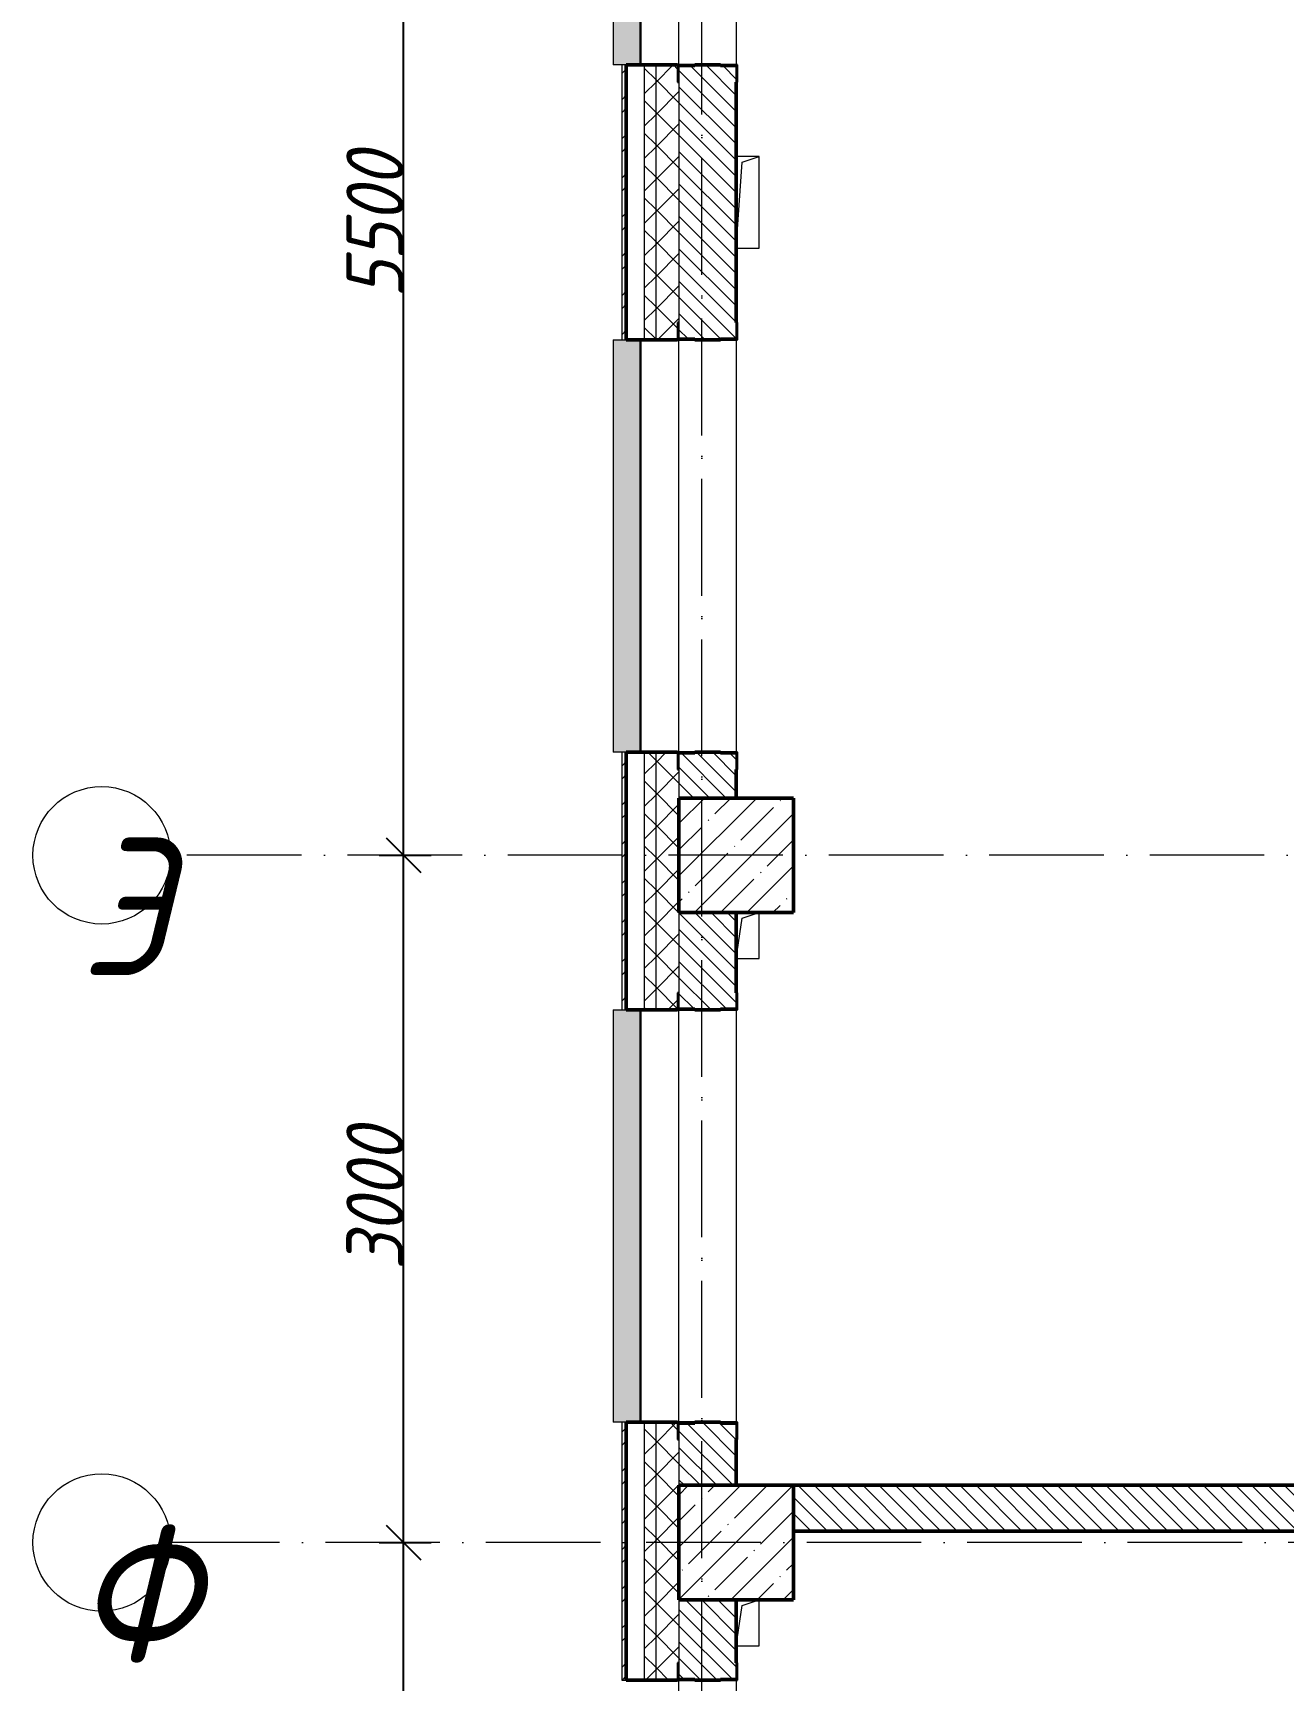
# Model space of a CAD drawing. Header units: millimetres. Extents: x -12989 to 629078, y -109036 to 555275.
# Drawn here: x 507745 to 513199, y 300773 to 307962 of the extents above; entities that cross this region are included whole.
import ezdxf

# ---------------------------------------------------------------- set-up
doc = ezdxf.new("R2010")
doc.units = ezdxf.units.MM
doc.linetypes.add('50_200_ШТРИХ_1Т_ш5_п1_п1_', pattern=[700, 500, -100, 0, -100])
for name, color, linetype, lineweight in [('A-____-____-DIMS', 7, 'Continuous', 9), ('A-GENM-____-MCUT', 7, 'Continuous', 25), ('A-GENM-____-OTLN', 7, 'Continuous', 9), ('A-GENM-____-OTLN-1', 7, 'Continuous', 25), ('A-GLAZ-____-OTLN', 7, 'Continuous', 9), ('A-WALL-____-MCUT-2', 7, 'Continuous', 50), ('A-WALL-____-MCUT-3', 7, 'Continuous', 9), ('A-WALL-____-OTLN', 7, 'Continuous', 9), ('A-WALL-____-PATT-1', 7, 'Continuous', 9), ('A-WALL-FNSH-MCUT-1', 7, 'Continuous', 9), ('S-COLS-____-MCUT', 7, 'Continuous', 50), ('S-COLS-____-OTLN', 7, 'Continuous', 9), ('S-GRID-____-IDEN', 7, 'Continuous', 9), ('S-GRID-____-OTLN-1', 7, '50_200_ШТРИХ_1Т_ш5_п1_п1_', 9)]:
    doc.layers.add(name, color=color, linetype=linetype, lineweight=lineweight)
doc.layers.add('A-GLAZ-____-OTLN-1', color=7, linetype='Continuous', lineweight=9, true_color=0xc0c0c0)
doc.layers.add('Оси-3', color=7, linetype='50_200_ШТРИХ_1Т_ш5_п1_п1_', lineweight=9, true_color=0xaaaaaa)
doc.styles.add('ISOCPEUR_I', font='isocpeui.ttf', dxfattribs={"width": 0.9, "height": 2.5})
doc.styles.add('ISOCPEUR_I_9', font='isocpeui.ttf', dxfattribs={"width": 0.9, "height": 250})
doc.dimstyles.new('ISO-2_5_0_9К_БОЛЬШОЙ_ОСИ', dxfattribs={"dimscale": 304.8, "dimtxt": 248.995294, "dimasz": 0.492126, "dimexe": 0.393701, "dimexo": 0, "dimgap": 0, "dimtad": 1, "dimdec": 0, "dimzin": 0, "dimdsep": 46, "dimtxsty": 'ISOCPEUR_I_9', "dimblk1": 'OBLIQUE', "dimblk2": 'OBLIQUE', "dimsah": 1, "dimcen": 0.09, "dimdle": 0.393701, "dimazin": 0, "dimtfac": 1, "dimtdec": 4, "dimtix": 1, "dimtmove": 0, "dimatfit": 3, "dimfxl": 1, "dimtvp": 1, "dimtolj": 1, "dimtzin": 0, "dimarcsym": 2})
pattern_1 = [(135, (513013.31, 265891.49), (-35.35534, -35.35534), [])]
pattern_2 = [(45, (513013.31, 265891.49), (-70.71068, 70.71068), []), (135, (513013.31, 265891.49), (-70.71068, -70.71068), [])]

# ---------------------------------------------------------------- blocks, each defined once
blk = doc.blocks.new('BSC_Колонна _Прямоугольная - 500х500-V55-АР1_План отверстий 1 этажа в осях 1-64_А-ГГ')
at = {"layer": 'S-COLS-____-OTLN'}
h = blk.add_hatch(dxfattribs=at)
h.set_pattern_fill('FP_87', color=256, style=0, pattern_type=2)
h.set_pattern_definition([(45, (2200, -35481.04), (-114.04925, 114.04925), []), (45, (2314.05, -35481.04), (-114.04925, 114.04925), [201.613, -40.323, 3.353, -36.97])])
h.paths.add_polyline_path([(-250, -250), (250, -250), (250, 250), (-250, 250)], flags=0)
at = {"layer": 'S-COLS-____-MCUT'}
for p, q in [((250, 250), (-250, 250)), ((-250, 250), (-250, -250)), ((250, -250), (250, 250)), ((-250, -250), (250, -250))]:
    blk.add_line(p, q, dxfattribs=at)
blk = doc.blocks.new('BSC_Колонна _Прямоугольная - 500х500-V110-АР1_План отверстий 1 этажа в осях 1-64_А-ГГ')
at = {"layer": 'S-COLS-____-OTLN'}
h = blk.add_hatch(dxfattribs=at)
h.set_pattern_fill('FP_142', color=256, style=0, pattern_type=2)
h.set_pattern_definition([(45, (2200, -38481.04), (-114.04925, 114.04925), []), (45, (2314.05, -38481.04), (-114.04925, 114.04925), [201.613, -40.323, 3.353, -36.97])])
h.paths.add_polyline_path([(-250, -250), (250, -250), (250, 250), (-250, 250), (-250, 93.2)], flags=0)
at = {"layer": 'S-COLS-____-MCUT'}
for p, q in [((250, 250), (-250, 250)), ((-250, 250), (-250, -250)), ((250, -250), (250, 250)), ((-250, -250), (250, -250))]:
    blk.add_line(p, q, dxfattribs=at)
blk = doc.blocks.new('Фахверк_СКБ_Уголок - 250_2700-27497298-АР1_План отверстий 1 этажа в осях 1-64_А-ГГ')
at = {"layer": 'A-GENM-____-MCUT'}
for p, q in [((200, 181), (125, 181)), ((125, 181), (125, 106)), ((131, 106), (131, 175)), ((131, 175), (200, 175)), ((200, 175), (200, 181)), ((125, 106), (131, 106)), ((131, -6), (125, -6)), ((125, -6), (125, -81)), ((131, -75), (131, -6)), ((125, -81), (200, -81)), ((200, -75), (131, -75)), ((200, -81), (200, -75))]:
    blk.add_line(p, q, dxfattribs=at)
blk = doc.blocks.new('AR_Отверстие прямоугольное _в плите_ - AR_Отверстие прямоугольное _в плите_-30511813-АР1_План отверстий 1 этажа в осях 1-64_А-ГГ')
at = {"layer": 'A-GENM-____-OTLN'}
for p, q in [((-50, -100), (-25, 75)), ((-25, 75), (50, 100)), ((50, -100), (50, 100)), ((-50, -100), (50, -100))]:
    blk.add_line(p, q, dxfattribs=at)
blk = doc.blocks.new('AR_Отверстие прямоугольное _в плите_ - AR_Отверстие прямоугольное _в плите_-V193-АР1_План отверстий 1 этажа в осях 1-64_А-ГГ')
at = {"layer": 'A-GENM-____-OTLN'}
for p, q in [((50, 200), (-50, 200)), ((-50, -200), (-25, 175)), ((-25, 175), (50, 200)), ((50, -200), (50, 200)), ((-50, -200), (50, -200))]:
    blk.add_line(p, q, dxfattribs=at)
blk = doc.blocks.new('Отлив_СКБ - Отлив витража_120_НВФ-31885689-АР1_План отверстий 1 этажа в осях 1-64_А-ГГ')
at = {"layer": 'A-GLAZ-____-OTLN-1'}
for points in [[(1800, 2), (1800, 120), (0, 120), (0, 2), (1264.5, 2)], [(1264.5, 0), (1800, 0), (1800, 2), (0, 2), (0, 0)]]:
    blk.add_hatch(color=256, dxfattribs=at).paths.add_polyline_path(points, flags=0)
at = {"layer": 'A-GLAZ-____-OTLN'}
for p, q in [((0, 83), (0, 120)), ((1800, 120), (0, 120)), ((1800, 120), (1800, 83)), ((0, 2), (1800, 2)), ((1800, 0), (0, 0))]:
    blk.add_line(p, q, dxfattribs=at)
blk = doc.blocks.new('Ось сетки - Круг_Ø6_00__ISO-2_5_0_9K_-25732049-АР1_План отверстий 1 этажа в осях 1-64_А-ГГ')
at = {"layer": 'S-GRID-____-IDEN'}
blk.add_circle((0, 0), 3, dxfattribs=at)
blk = doc.blocks.new('_Oblique')
at = {"color": 0, "linetype": 'ByBlock', "lineweight": -2}
blk.add_line((-0.5, -0.5), (0.5, 0.5), dxfattribs=at)
blk = doc.blocks.new('*D5721')
at = {"layer": 'A-____-____-DIMS', "color": 0, "lineweight": -2, "transparency": 16777216}
for p, q in [((509361.9, 298252.5), (509361.9, 301492.5)), ((509255.8, 301372.5), (509481.9, 301372.5)), ((509255.8, 298372.5), (509481.9, 298372.5))]:
    blk.add_line(p, q, dxfattribs=at)
at = {"layer": 'Defpoints', "color": 0, "transparency": 16777216}
for p in [(509255.8, 301372.5), (509361.9, 301372.5), (509255.8, 298372.5)]:
    blk.add_point(p, dxfattribs=at)
at = {"layer": 'A-____-____-DIMS', "color": 0, "lineweight": -2, "transparency": 16777216, "xscale": 150, "yscale": 150, "zscale": 150}
for p, rotation in [((509361.9, 301372.5), 90), ((509361.9, 298372.5), 270)]:
    blk.add_blockref('_Oblique', p, dxfattribs=dict(at, rotation=rotation))
at = {"layer": 'A-____-____-DIMS', "color": 0, "transparency": 16777216, "insert": (509236.9, 299872.5), "char_height": 250, "width": 758.478, "attachment_point": 5, "rotation": 90, "style": 'ISOCPEUR_I_9'}
blk.add_mtext('\\A1;3000', dxfattribs=at)
blk = doc.blocks.new('*D5722')
at = {"layer": 'A-____-____-DIMS', "color": 0, "lineweight": -2, "transparency": 16777216}
for p, q in [((509361.9, 301252.5), (509361.9, 304492.5)), ((509255.8, 304372.5), (509481.9, 304372.5)), ((509255.8, 301372.5), (509481.9, 301372.5))]:
    blk.add_line(p, q, dxfattribs=at)
at = {"layer": 'Defpoints', "color": 0, "transparency": 16777216}
for p in [(509255.8, 304372.5), (509361.9, 304372.5), (509255.8, 301372.5)]:
    blk.add_point(p, dxfattribs=at)
at = {"layer": 'A-____-____-DIMS', "color": 0, "lineweight": -2, "transparency": 16777216, "xscale": 150, "yscale": 150, "zscale": 150}
for p, rotation in [((509361.9, 304372.5), 90), ((509361.9, 301372.5), 270)]:
    blk.add_blockref('_Oblique', p, dxfattribs=dict(at, rotation=rotation))
at = {"layer": 'A-____-____-DIMS', "color": 0, "transparency": 16777216, "insert": (509236.9, 302872.5), "char_height": 250, "width": 758.478, "attachment_point": 5, "rotation": 90, "style": 'ISOCPEUR_I_9'}
blk.add_mtext('\\A1;3000', dxfattribs=at)
blk = doc.blocks.new('*D5723')
at = {"layer": 'A-____-____-DIMS', "color": 0, "lineweight": -2, "transparency": 16777216}
for p, q in [((509361.9, 304252.5), (509361.9, 309992.5)), ((509255.8, 309872.5), (509481.9, 309872.5)), ((509255.8, 304372.5), (509481.9, 304372.5))]:
    blk.add_line(p, q, dxfattribs=at)
at = {"layer": 'Defpoints', "color": 0, "transparency": 16777216}
for p in [(509255.8, 309872.5), (509361.9, 309872.5), (509255.8, 304372.5)]:
    blk.add_point(p, dxfattribs=at)
at = {"layer": 'A-____-____-DIMS', "color": 0, "lineweight": -2, "transparency": 16777216, "xscale": 150, "yscale": 150, "zscale": 150}
for p, rotation in [((509361.9, 309872.5), 90), ((509361.9, 304372.5), 270)]:
    blk.add_blockref('_Oblique', p, dxfattribs=dict(at, rotation=rotation))
at = {"layer": 'A-____-____-DIMS', "color": 0, "transparency": 16777216, "insert": (509236.9, 307122.5), "char_height": 250, "width": 758.478, "attachment_point": 5, "rotation": 90, "style": 'ISOCPEUR_I_9'}
blk.add_mtext('\\A1;5500', dxfattribs=at)

msp = doc.modelspace()

# ---------------------------------------------------------------- hatches: boundary and pattern name
at = {"layer": 'A-WALL-____-PATT-1'}
h = msp.add_hatch(dxfattribs=at)
h.set_pattern_fill('FP_3', color=256, style=0, pattern_type=2)
h.set_pattern_definition([(45, (513013.31, 265891.49), (-85.5366, 85.5366), []), (45, (513070.34, 265891.49), (-85.5366, 85.5366), [])])
h.paths.add_polyline_path([(510333.3109, 297872.5335), (510333.3109, 298972.5335), (510313.3109, 298972.5335), (510313.3109, 297872.5335)], flags=0)
h.paths.add_polyline_path([(510313.3109, 300772.5335), (510333.3109, 300772.5335), (510333.3109, 301897.5335), (510313.3109, 301897.5335), (510313.3109, 301025.7374)], flags=0)
h.paths.add_polyline_path([(510333.3109, 303697.5335), (510333.3109, 304822.5335), (510313.3109, 304822.5335), (510313.3109, 303697.5335)], flags=0)
h.paths.add_polyline_path([(510313.3109, 306622.5335), (510333.3109, 306622.5335), (510333.3109, 307822.5335), (510313.3109, 307822.5335)], flags=0)
h.paths.add_polyline_path([(510333.3109, 309622.5335), (510333.3109, 310822.5335), (510313.3109, 310822.5335), (510313.3109, 309622.5335)], flags=0)
h.paths.add_polyline_path([(510313.3109, 312622.5335), (510333.3109, 312622.5335), (510333.3109, 313872.5335), (510313.3109, 313872.5335), (510313.3109, 313065.6533)], flags=0)
h = msp.add_hatch(dxfattribs=at)
h.set_pattern_fill('FP_1', color=256, style=0, pattern_type=2)
h.set_pattern_definition(pattern_2)
h.paths.add_polyline_path([(510463.3109, 298122.5335), (510463.3109, 298972.5335), (510413.3109, 298972.5335), (510413.3109, 298122.5335)], flags=0)
h.paths.add_polyline_path([(510463.3109, 300772.5335), (510463.3109, 301897.5335), (510413.3109, 301897.5335), (510413.3109, 300772.5335)], flags=0)
h.paths.add_polyline_path([(510463.3109, 303697.5335), (510463.3109, 304822.5335), (510413.3109, 304822.5335), (510413.3109, 303697.5335)], flags=0)
h.paths.add_polyline_path([(510413.3109, 306622.5335), (510463.3109, 306622.5335), (510463.3109, 307822.5335), (510413.3109, 307822.5335), (510413.3109, 307045.6953)], flags=0)
h.paths.add_polyline_path([(510413.3109, 309622.5335), (510463.3109, 309622.5335), (510463.3109, 310822.5335), (510413.3109, 310822.5335), (510413.3109, 309625.6773)], flags=0)
h.paths.add_polyline_path([(510463.3109, 312622.5335), (510463.3109, 313722.5335), (510413.3109, 313722.5335), (510413.3109, 312622.5335)], flags=0)
h = msp.add_hatch(dxfattribs=at)
h.set_pattern_fill('FP_1', color=256, style=0, pattern_type=2)
h.set_pattern_definition(pattern_2)
h.paths.add_polyline_path([(510563.3109, 298122.5335), (510563.3109, 298897.5335), (510557.3109, 298897.5335), (510557.3109, 298972.5335), (510463.3109, 298972.5335), (510463.3109, 298122.5335)], flags=0)
h.paths.add_polyline_path([(510557.3109, 300772.5335), (510557.3109, 300847.5335), (510563.3109, 300847.5335), (510563.3109, 301822.5335), (510557.3109, 301822.5335), (510557.3109, 301897.5335), (510463.3109, 301897.5335), (510463.3109, 300772.5335)], flags=0)
h.paths.add_polyline_path([(510557.3109, 303697.5335), (510557.3109, 303772.5335), (510563.3109, 303772.5335), (510563.3109, 304747.5335), (510557.3109, 304747.5335), (510557.3109, 304822.5335), (510463.3109, 304822.5335), (510463.3109, 303697.5335)], flags=0)
h.paths.add_polyline_path([(510557.3109, 306622.5335), (510557.3109, 306697.5335), (510563.3109, 306697.5335), (510563.3109, 307747.5335), (510557.3109, 307747.5335), (510557.3109, 307822.5335), (510463.3109, 307822.5335), (510463.3109, 306622.5335)], flags=0)
h.paths.add_polyline_path([(510563.3109, 309622.5335), (510563.3109, 310747.5335), (510557.3109, 310747.5335), (510557.3109, 310822.5335), (510463.3109, 310822.5335), (510463.3109, 309622.5335)], flags=0)
h.paths.add_polyline_path([(510557.3109, 312622.5335), (510557.3109, 312697.5335), (510563.3109, 312697.5335), (510563.3109, 313622.5335), (510463.3109, 313622.5335), (510463.3109, 312622.5335)], flags=0)
h = msp.add_hatch(dxfattribs=at)
h.set_pattern_fill('FP_6', color=256, style=0, pattern_type=2)
h.set_pattern_definition(pattern_1)
h.paths.add_polyline_path([(510757.3109, 304622.5335), (510813.3109, 304622.5335), (510813.3109, 304816.5335), (510744.3109, 304816.5335), (510744.3109, 304822.5335), (510632.3109, 304822.5335), (510632.3109, 304816.5335), (510563.3109, 304816.5335), (510563.3109, 304622.5335)], flags=0)
h.paths.add_polyline_path([(510632.3109, 306622.5335), (510744.3109, 306622.5335), (510744.3109, 306628.5335), (510813.3109, 306628.5335), (510813.3109, 307816.5335), (510744.3109, 307816.5335), (510744.3109, 307822.5335), (510632.3109, 307822.5335), (510632.3109, 307816.5335), (510563.3109, 307816.5335), (510563.3109, 306628.5335), (510632.3109, 306628.5335)], flags=0)
h = msp.add_hatch(dxfattribs=at)
h.set_pattern_fill('FP_6', color=256, style=0, pattern_type=2)
h.set_pattern_definition(pattern_1)
h.paths.add_polyline_path([(510813.3109, 301622.5335), (510813.3109, 301891.5335), (510744.3109, 301891.5335), (510744.3109, 301897.5335), (510632.3109, 301897.5335), (510632.3109, 301891.5335), (510563.3109, 301891.5335), (510563.3109, 301622.5335)], flags=0)
h.paths.add_polyline_path([(510744.3109, 303697.5335), (510744.3109, 303703.5335), (510813.3109, 303703.5335), (510813.3109, 304122.5335), (510563.3109, 304122.5335), (510563.3109, 303703.5335), (510632.3109, 303703.5335), (510632.3109, 303697.5335)], flags=0)
h = msp.add_hatch(dxfattribs=at)
h.set_pattern_fill('FP_6', color=256, style=0, pattern_type=2)
h.set_pattern_definition(pattern_1)
h.paths.add_polyline_path([(518113.3109, 301422.5335), (518113.3109, 301622.5335), (517519.3109, 301622.5335), (517519.3109, 301553.5335), (517513.3109, 301553.5335), (517513.3109, 301491.5335), (517519.3109, 301491.5335), (517519.3109, 301422.5335), (517719.3109, 301422.5335)], flags=0)
h.paths.add_polyline_path([(516288.3109, 301422.5335), (516357.3109, 301422.5335), (516357.3109, 301491.5335), (516363.3109, 301491.5335), (516363.3109, 301553.5335), (516357.3109, 301553.5335), (516357.3109, 301622.5335), (514358.3109, 301622.5335), (514358.3109, 301553.5335), (514352.3109, 301553.5335), (514352.3109, 301622.5335), (511063.3109, 301622.5335), (511063.3109, 301422.5335), (514352.3109, 301422.5335), (514352.3109, 301491.5335), (514358.3109, 301491.5335), (514358.3109, 301422.5335), (514765.8251, 301422.5335)], flags=0)
h = msp.add_hatch(dxfattribs=at)
h.set_pattern_fill('FP_6', color=256, style=0, pattern_type=2)
h.set_pattern_definition(pattern_1)
h.paths.add_polyline_path([(510563.3109, 298622.5335), (510813.3109, 298622.5335), (510813.3109, 298966.5335), (510744.3109, 298966.5335), (510744.3109, 298972.5335), (510632.3109, 298972.5335), (510632.3109, 298966.5335), (510563.3109, 298966.5335), (510563.3109, 298897.5335)], flags=0)
h.paths.add_polyline_path([(510744.3109, 300772.5335), (510744.3109, 300778.5335), (510813.3109, 300778.5335), (510813.3109, 301122.5335), (510563.3109, 301122.5335), (510563.3109, 300778.5335), (510632.3109, 300778.5335), (510632.3109, 300772.5335)], flags=0)

# ---------------------------------------------------------------- linework, layer by layer
at = {"layer": 'A-WALL-____-MCUT-2'}
for p, q in [((510557.3109, 307822.5335), (510333.3109, 307822.5335)), ((510333.3109, 307822.5335), (510333.3109, 306622.5335)), ((510744.3109, 307822.5335), (510632.3109, 307822.5335)), ((510813.3109, 306697.5335), (510813.3109, 307747.5335)), ((510333.3109, 306622.5335), (510557.3109, 306622.5335)), ((510632.3109, 306622.5335), (510744.3109, 306622.5335)), ((510557.3109, 304822.5335), (510333.3109, 304822.5335)), ((510333.3109, 304822.5335), (510333.3109, 303697.5335)), ((510744.3109, 304822.5335), (510632.3109, 304822.5335)), ((510813.3109, 304622.5335), (510813.3109, 304747.5335)), ((510813.3109, 303772.5335), (510813.3109, 304122.5335)), ((510333.3109, 303697.5335), (510557.3109, 303697.5335)), ((510632.3109, 303697.5335), (510744.3109, 303697.5335)), ((510557.3109, 301897.5335), (510333.3109, 301897.5335)), ((510333.3109, 301897.5335), (510333.3109, 300772.5335)), ((510744.3109, 301897.5335), (510632.3109, 301897.5335)), ((510813.3109, 301622.5335), (510813.3109, 301822.5335)), ((514283.3109, 301622.5335), (511063.3109, 301622.5335)), ((511063.3109, 301422.5335), (514283.3109, 301422.5335)), ((510813.3109, 300847.5335), (510813.3109, 301122.5335)), ((510333.3109, 300772.5335), (510557.3109, 300772.5335)), ((510632.3109, 300772.5335), (510744.3109, 300772.5335))]:
    msp.add_line(p, q, dxfattribs=at)
at = {"layer": 'A-WALL-____-MCUT-3'}
for p, q in [((510413.3109, 306622.5335), (510413.3109, 307822.5335)), ((510463.3109, 306622.5335), (510463.3109, 307822.5335)), ((510563.3109, 307747.5335), (510563.3109, 306697.5335)), ((510413.3109, 303697.5335), (510413.3109, 304822.5335)), ((510463.3109, 303697.5335), (510463.3109, 304822.5335)), ((510563.3109, 304747.5335), (510563.3109, 304622.5335)), ((510563.3109, 304122.5335), (510563.3109, 303772.5335)), ((510413.3109, 300772.5335), (510413.3109, 301897.5335)), ((510463.3109, 300772.5335), (510463.3109, 301897.5335)), ((510563.3109, 301822.5335), (510563.3109, 301622.5335)), ((510563.3109, 301122.5335), (510563.3109, 300847.5335))]:
    msp.add_line(p, q, dxfattribs=at)
at = {"layer": 'A-WALL-____-OTLN'}
for p, q in [((510563.3109, 307822.5335), (510563.3109, 309622.5335)), ((510813.3109, 309622.5335), (510813.3109, 307822.5335)), ((510563.3109, 304822.5335), (510563.3109, 306622.5335)), ((510813.3109, 306622.5335), (510813.3109, 304822.5335)), ((510563.3109, 301897.5335), (510563.3109, 303697.5335)), ((510813.3109, 303697.5335), (510813.3109, 301897.5335)), ((510563.3109, 298972.5335), (510563.3109, 300772.5335)), ((510813.3109, 300772.5335), (510813.3109, 298972.5335))]:
    msp.add_line(p, q, dxfattribs=at)
at = {"layer": 'A-WALL-FNSH-MCUT-1'}
for p, q in [((510313.3109, 307822.5335), (510313.3109, 306622.5335)), ((510333.3109, 307822.5335), (510313.3109, 307822.5335)), ((510313.3109, 306622.5335), (510333.3109, 306622.5335)), ((510313.3109, 304822.5335), (510313.3109, 303697.5335)), ((510333.3109, 304822.5335), (510313.3109, 304822.5335)), ((510313.3109, 303697.5335), (510333.3109, 303697.5335)), ((510313.3109, 301897.5335), (510313.3109, 300772.5335)), ((510333.3109, 301897.5335), (510313.3109, 301897.5335)), ((510313.3109, 300772.5335), (510333.3109, 300772.5335))]:
    msp.add_line(p, q, dxfattribs=at)
at = {"layer": 'S-GRID-____-OTLN-1'}
for p, q in [((510663.3109, 261408.8852), (510663.3109, 315772.4512)), ((539721.0501, 304372.5335), (508344.5407, 304372.5335)), ((519321.7968, 301372.5335), (508344.5407, 301372.5335))]:
    msp.add_line(p, q, dxfattribs=at)
at = {"layer": 'Оси-3'}
msp.add_line((510663.3109, 259999.1118), (510663.3109, 357169.785), dxfattribs=at)

# ---------------------------------------------------------------- block references
at = {"layer": 'A-GENM-____-OTLN'}
for name, p in [('AR_Отверстие прямоугольное _в плите_ - AR_Отверстие прямоугольное _в плите_-V193-АР1_План отверстий 1 этажа в осях 1-64_А-ГГ', (510863.3109, 307222.5335)), ('AR_Отверстие прямоугольное _в плите_ - AR_Отверстие прямоугольное _в плите_-30511813-АР1_План отверстий 1 этажа в осях 1-64_А-ГГ', (510863.3109, 304022.5335)), ('AR_Отверстие прямоугольное _в плите_ - AR_Отверстие прямоугольное _в плите_-30511813-АР1_План отверстий 1 этажа в осях 1-64_А-ГГ', (510863.3109, 301022.5335))]:
    msp.add_blockref(name, p, dxfattribs=at)
at = {"layer": 'A-GENM-____-OTLN-1'}
for p, rotation in [((510638.3109, 307947.5335), 269.9999999999999), ((510738.3109, 306497.5335), 89.99999999999991), ((510638.3109, 304947.5335), 269.9999999999999), ((510738.3109, 303572.5335), 89.99999999999991), ((510638.3109, 302022.5335), 269.9999999999999), ((510738.3109, 300647.5335), 89.99999999999991)]:
    msp.add_blockref('Фахверк_СКБ_Уголок - 250_2700-27497298-АР1_План отверстий 1 этажа в осях 1-64_А-ГГ', p, dxfattribs=dict(at, rotation=rotation))
at = {"layer": 'A-GLAZ-____-OTLN', "rotation": 90}
for p in [(510396.3109, 307822.5335), (510396.3109, 304822.5335), (510396.3109, 301897.5335)]:
    msp.add_blockref('Отлив_СКБ - Отлив витража_120_НВФ-31885689-АР1_План отверстий 1 этажа в осях 1-64_А-ГГ', p, dxfattribs=at)
at = {"layer": 'S-COLS-____-OTLN'}
for name, p in [('BSC_Колонна _Прямоугольная - 500х500-V110-АР1_План отверстий 1 этажа в осях 1-64_А-ГГ', (510813.3109, 304372.5335)), ('BSC_Колонна _Прямоугольная - 500х500-V55-АР1_План отверстий 1 этажа в осях 1-64_А-ГГ', (510813.3109, 301372.5335))]:
    msp.add_blockref(name, p, dxfattribs=at)
at = {"layer": 'S-GRID-____-IDEN', "xscale": 99.99999999999993, "yscale": 99.99999999999993, "zscale": 99.99999999999993}
for p, rotation in [((508044.5407, 304372.5335), 89.99999999999982), ((508044.5407, 301372.5335), 89.9999999999998)]:
    msp.add_blockref('Ось сетки - Круг_Ø6_00__ISO-2_5_0_9K_-25732049-АР1_План отверстий 1 этажа в осях 1-64_А-ГГ', p, dxfattribs=dict(at, rotation=rotation))

# ---------------------------------------------------------------- texts
at = {"layer": 'S-GRID-____-IDEN', "char_height": 600, "attachment_point": 1, "style": 'ISOCPEUR_I'}
for s, insert, width in [('\\fISOCPEUR|b0|i1|c204|p34|;\\W.9;Э', (507951.7202, 304448.6094), 223.670812), ('\\fISOCPEUR|b0|i1|c204|p34|;\\W.9;Ф', (507927.8702, 301448.6094), 281.392312)]:
    msp.add_mtext(s, dxfattribs=dict(at, insert=insert, width=width))

# ---------------------------------------------------------------- dimensions: what is measured, and where the dimension line sits
at = {"layer": 'A-____-____-DIMS'}
for base, p1, p2, override, picture, middle in [((509361.9153, 309872.5335), (509255.8493, 304372.5335), (509255.8493, 309872.5335), {"dimpost": '<>', "dimfxl": 5500}, '*D5723', (509236.9153, 307122.5335)), ((509361.9153, 304372.5335), (509255.8493, 301372.5335), (509255.8493, 304372.5335), {"dimpost": '<>', "dimfxl": 3000}, '*D5722', (509236.9153, 302872.5335)), ((509361.9153, 301372.5335), (509255.8493, 298372.5335), (509255.8493, 301372.5335), {"dimpost": '<>', "dimfxl": 3000}, '*D5721', (509236.9153, 299872.5335))]:
    dim = msp.add_linear_dim(base=base, p1=p1, p2=p2, angle=90, dimstyle='ISO-2_5_0_9К_БОЛЬШОЙ_ОСИ', override=override, dxfattribs=at)
    dim.commit()
    dim.dimension.update_dxf_attribs({"geometry": picture, "text_midpoint": middle})

doc.saveas('drawing.dxf')
